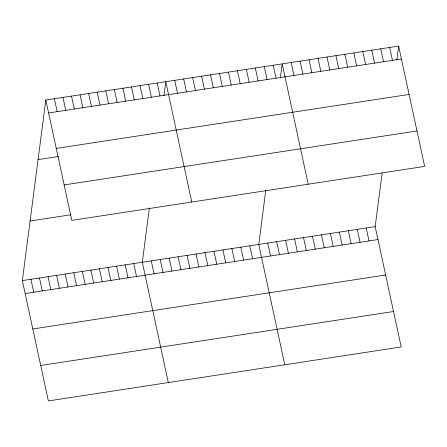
<?xml version="1.0" encoding="UTF-8"?>
<svg xmlns="http://www.w3.org/2000/svg" width="447" height="447" viewBox="0 0 447 447"><rect width="100%" height="100%" fill="white"/><g stroke="black" fill="none" stroke-linecap="round" stroke-linejoin="round"><path stroke-width="0.67" d="M382.151 173.006L375.184 226.629L401.199 346.956L48.365 400.92L22.35 280.593L45.801 100.044L398.635 46.08L424.65 166.407L71.816 220.371L45.801 100.044M149.365 207.961L142.314 262.244L168.329 382.571M163.96 95.597L165.764 81.695L191.78 202.022M265.797 190.154L258.752 244.436L284.767 364.763M280.392 77.789L282.197 63.887L308.212 184.214M396.83 59.982L398.635 46.08M48.594 112.968L401.428 59.004M56.261 148.415L409.094 94.446M38.062 159.624L58.496 156.5M64.15 184.929L416.99 130.965M30.089 221.014L70.956 214.761M22.35 280.593L375.184 226.629M25.144 293.523L377.978 239.558M32.81 328.964L385.644 275M40.705 365.478L393.539 311.514M389.678 47.449L392.472 60.379M380.721 48.818L383.515 61.747M371.764 50.187L374.558 63.116M362.808 51.556L365.601 64.485M353.851 52.93L356.645 65.854M344.894 54.299L347.688 67.223M335.937 55.668L338.731 68.598M366.227 227.998L369.021 240.927M326.981 57.037L329.774 69.967M357.27 229.367L360.064 242.296M318.024 58.406L320.823 71.336M348.314 230.741L351.107 243.665M309.067 59.775L311.866 72.705M339.357 232.11L342.151 245.034M300.11 61.15L302.91 74.073M330.4 233.479L333.194 246.409M291.153 62.519L293.953 75.442M321.443 234.848L324.243 247.778M312.487 236.217L315.286 249.147M273.24 65.256L276.039 78.186M303.53 237.586L306.329 250.516M264.283 66.625L267.082 79.555M294.573 238.961L297.372 251.885M255.332 67.994L258.126 80.924M285.616 240.33L288.416 253.253M246.375 69.369L249.169 82.293M276.659 241.698L279.459 254.628M237.418 70.738L240.212 83.662M267.708 243.067L270.502 255.997M228.462 72.107L231.255 85.036M219.505 73.476L222.299 86.405M249.795 245.805L252.589 258.735M210.548 74.845L213.342 87.774M240.838 247.18L243.632 260.104M201.591 76.213L204.385 89.143M231.881 248.549L234.675 261.473M192.635 77.588L195.428 90.512M222.924 249.918L225.718 262.847M183.678 78.957L186.472 91.881M213.968 251.287L216.761 264.216M174.721 80.326L177.515 93.255M205.011 252.656L207.805 265.585M196.054 254.025L198.848 266.954M157.193 83.008L159.992 95.932M187.097 255.399L189.891 268.323M148.627 84.315L151.421 97.245M178.141 256.768L180.934 269.692M140.056 85.628L142.85 98.552M169.184 258.137L171.978 271.066M131.491 86.936L134.284 99.865M160.227 259.506L163.021 272.435M122.919 88.249L125.713 101.178M114.348 89.556L117.148 102.486M151.27 260.875L154.064 273.804M105.783 90.87L108.576 103.799M97.211 92.183L100.011 105.106M133.742 263.557L136.542 276.486M88.646 93.49L91.439 106.42M125.177 264.87L127.971 277.794M80.074 94.803L82.868 107.727M116.606 266.177L119.405 279.107M71.509 96.111L74.303 109.04M108.04 267.49L110.834 280.414M62.938 97.424L65.731 110.348M99.469 268.798L102.262 281.727M54.366 98.731L57.166 111.661M90.903 270.111L93.697 283.035M82.332 271.418L85.126 284.348M73.761 272.731L76.56 285.655M65.195 274.039L67.989 286.968M56.624 275.352L59.423 288.281M48.058 276.665L50.852 289.589M39.487 277.973L42.281 290.902M30.921 279.286L33.715 292.209"/></g></svg>
